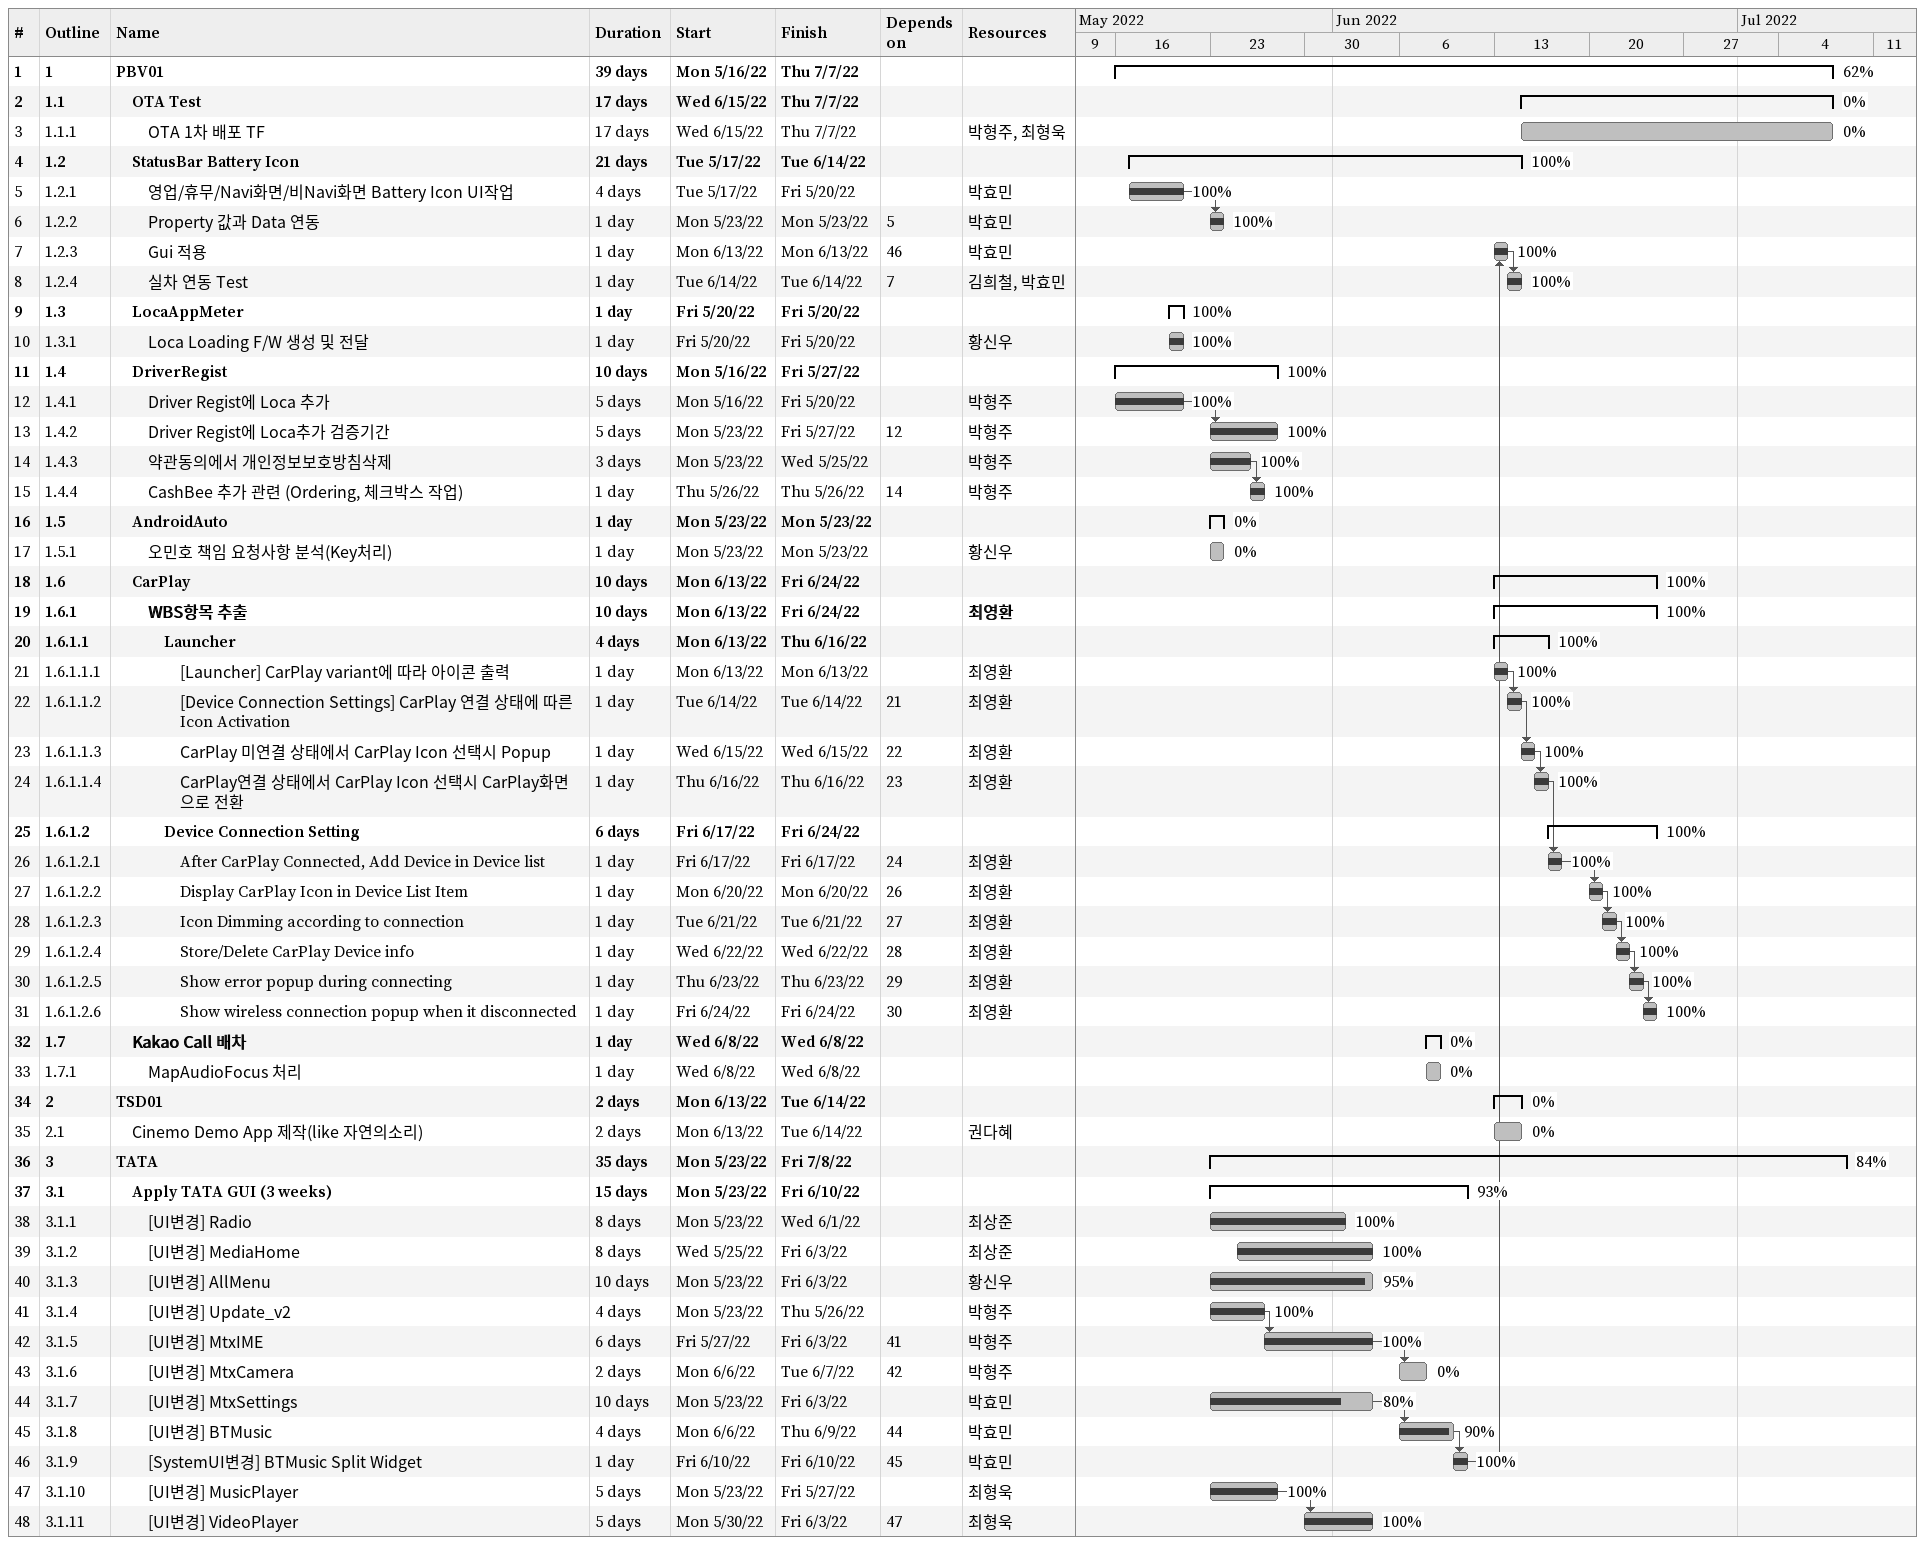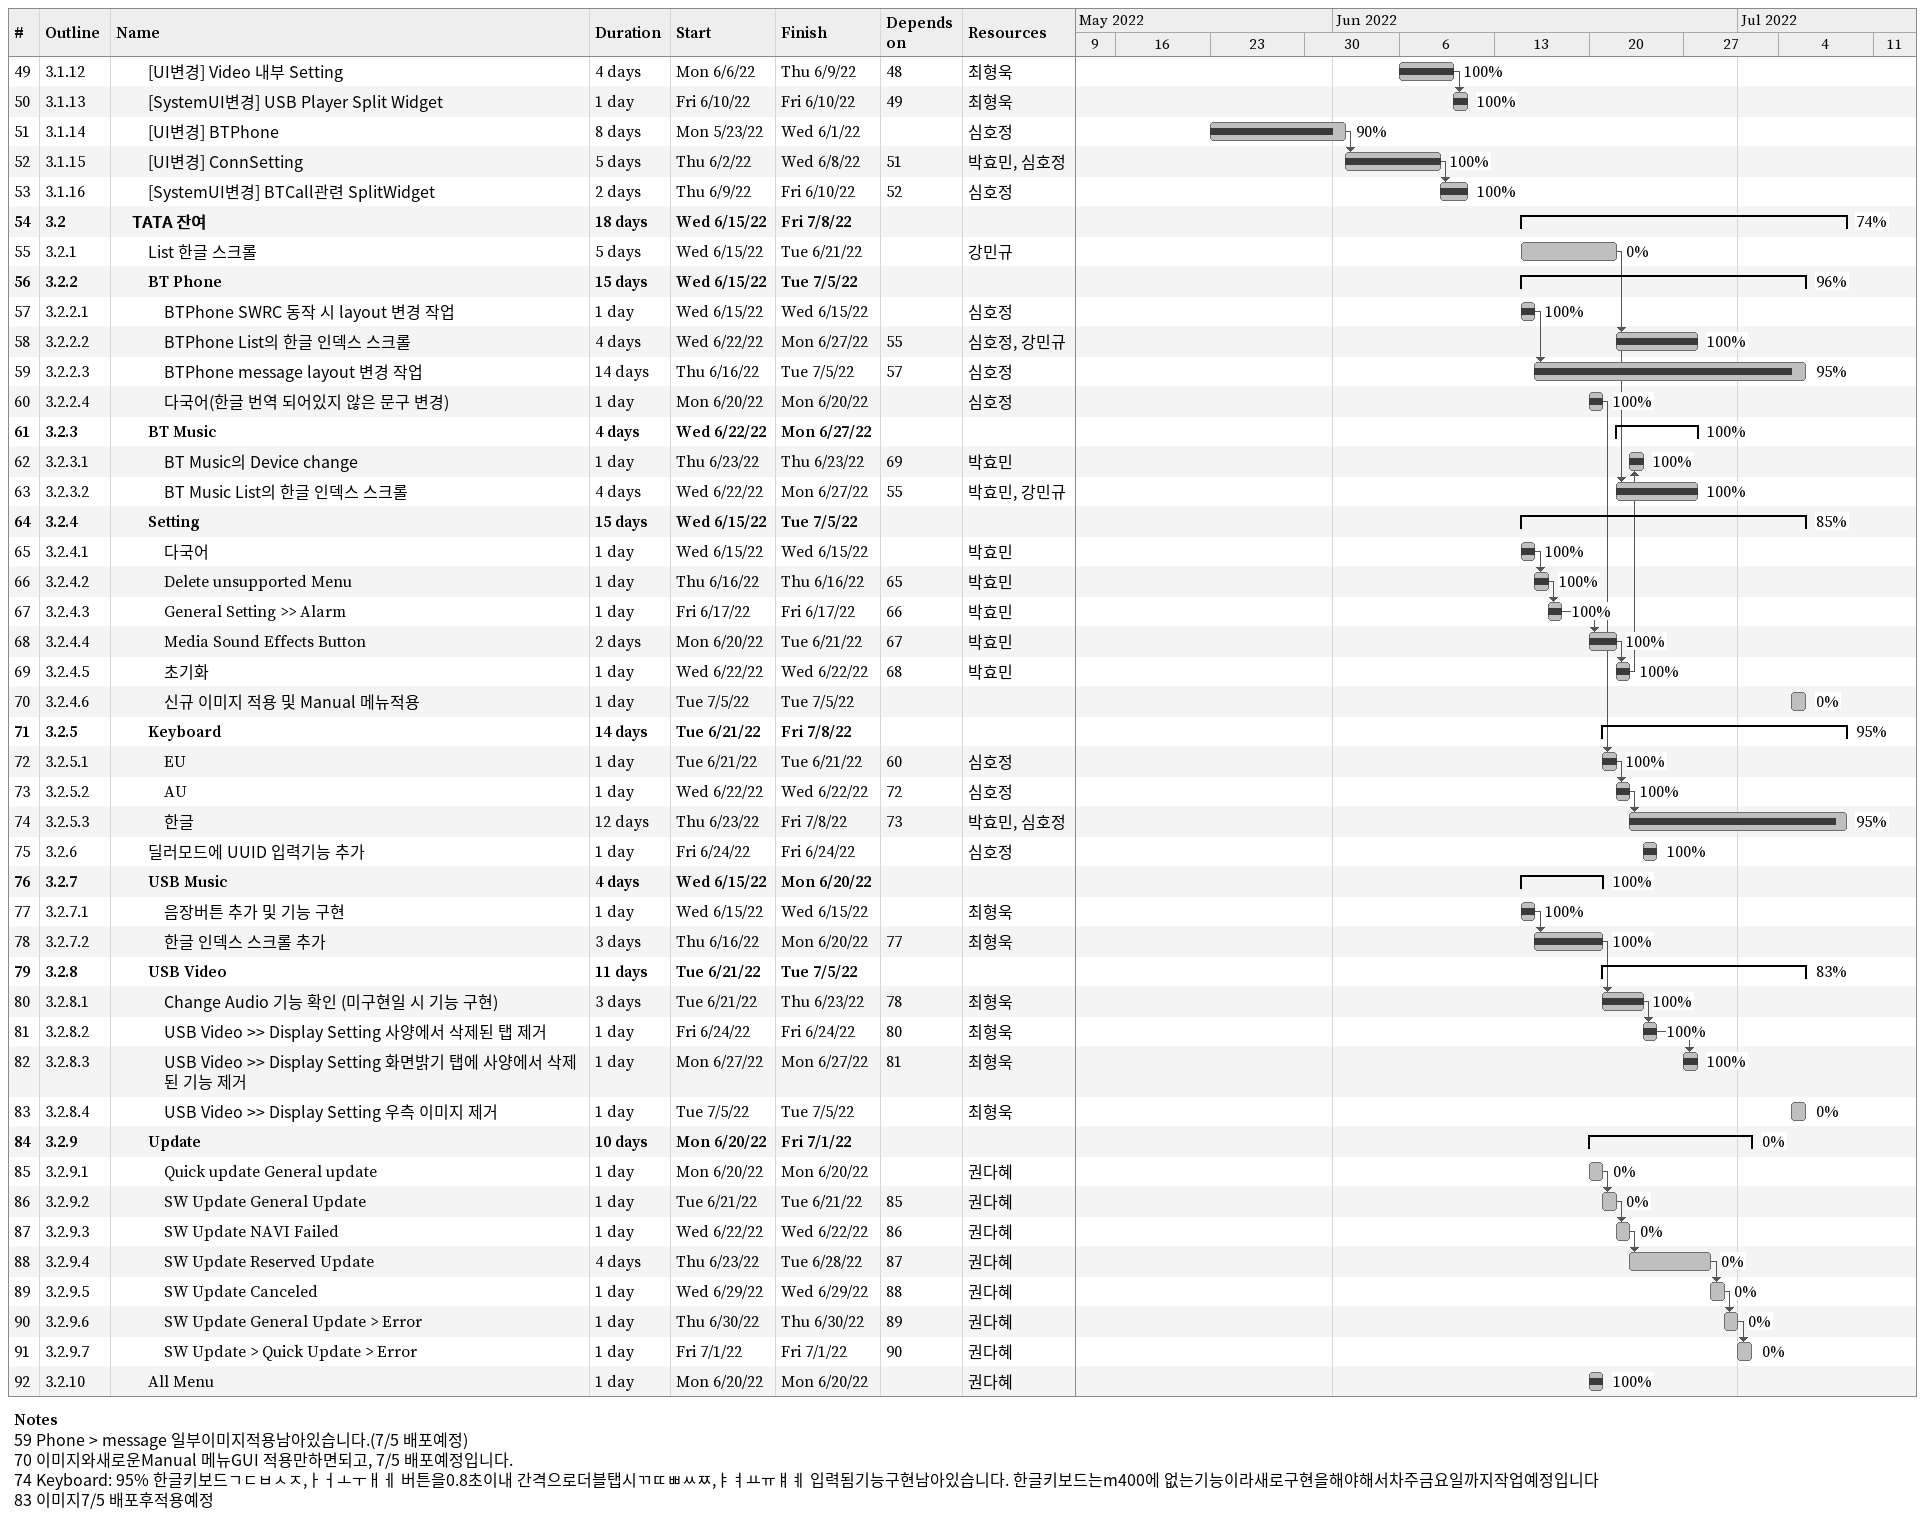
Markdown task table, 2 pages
| ID | WBS | Task | Duration | Start | Finish | Predecessors | Resources | % complete |
|---|---|---|---|---|---|---|---|---|
| 1 | 1 | **PBV01** | 39d | 2022-05-16 | 2022-07-07 |  |  | 62 |
| 2 | 1.1 | **OTA Test** | 17d | 2022-06-15 | 2022-07-07 |  |  | 0 |
| 3 | 1.1.1 | OTA 1차 배포 TF | 17d | 2022-06-15 | 2022-07-07 |  | 박형주, 최형욱 | 0 |
| 4 | 1.2 | **StatusBar Battery Icon** | 21d | 2022-05-17 | 2022-06-14 |  |  | 100 |
| 5 | 1.2.1 | 영업/휴무/Navi화면/비Navi화면 Battery Icon UI작업 | 4d | 2022-05-17 | 2022-05-20 |  | 박효민 | 100 |
| 6 | 1.2.2 | Property 값과 Data 연동 | 1d | 2022-05-23 | 2022-05-23 | 5 | 박효민 | 100 |
| 7 | 1.2.3 | Gui 적용 | 1d | 2022-06-13 | 2022-06-13 | 46 | 박효민 | 100 |
| 8 | 1.2.4 | 실차 연동 Test | 1d | 2022-06-14 | 2022-06-14 | 7 | 김희철, 박효민 | 100 |
| 9 | 1.3 | **LocaAppMeter** | 1d | 2022-05-20 | 2022-05-20 |  |  | 100 |
| 10 | 1.3.1 | Loca Loading F/W 생성 및 전달 | 1d | 2022-05-20 | 2022-05-20 |  | 황신우 | 100 |
| 11 | 1.4 | **DriverRegist** | 10d | 2022-05-16 | 2022-05-27 |  |  | 100 |
| 12 | 1.4.1 | Driver Regist에 Loca 추가 | 5d | 2022-05-16 | 2022-05-20 |  | 박형주 | 100 |
| 13 | 1.4.2 | Driver Regist에 Loca추가 검증기간 | 5d | 2022-05-23 | 2022-05-27 | 12 | 박형주 | 100 |
| 14 | 1.4.3 | 약관동의에서 개인정보보호방침삭제 | 3d | 2022-05-23 | 2022-05-25 |  | 박형주 | 100 |
| 15 | 1.4.4 | CashBee 추가 관련 (Ordering, 체크박스 작업) | 1d | 2022-05-26 | 2022-05-26 | 14 | 박형주 | 100 |
| 16 | 1.5 | **AndroidAuto** | 1d | 2022-05-23 | 2022-05-23 |  |  | 0 |
| 17 | 1.5.1 | 오민호 책임 요청사항 분석(Key처리) | 1d | 2022-05-23 | 2022-05-23 |  | 황신우 | 0 |
| 18 | 1.6 | **CarPlay** | 10d | 2022-06-13 | 2022-06-24 |  |  | 100 |
| 19 | 1.6.1 | **WBS항목 추출** | 10d | 2022-06-13 | 2022-06-24 |  | 최영환 | 100 |
| 20 | 1.6.1.1 | **Launcher** | 4d | 2022-06-13 | 2022-06-16 |  |  | 100 |
| 21 | 1.6.1.1.1 | [Launcher] CarPlay variant에 따라 아이콘 출력 | 1d | 2022-06-13 | 2022-06-13 |  | 최영환 | 100 |
| 22 | 1.6.1.1.2 | [Device Connection Settings] CarPlay 연결 상태에 따른 Icon Activation | 1d | 2022-06-14 | 2022-06-14 | 21 | 최영환 | 100 |
| 23 | 1.6.1.1.3 | CarPlay 미연결 상태에서 CarPlay Icon 선택시 Popup | 1d | 2022-06-15 | 2022-06-15 | 22 | 최영환 | 100 |
| 24 | 1.6.1.1.4 | CarPlay연결 상태에서 CarPlay Icon 선택시 CarPlay화면으로 전환 | 1d | 2022-06-16 | 2022-06-16 | 23 | 최영환 | 100 |
| 25 | 1.6.1.2 | **Device Connection Setting** | 6d | 2022-06-17 | 2022-06-24 |  |  | 100 |
| 26 | 1.6.1.2.1 | After CarPlay Connected, Add Device in Device list | 1d | 2022-06-17 | 2022-06-17 | 24 | 최영환 | 100 |
| 27 | 1.6.1.2.2 | Display CarPlay Icon in Device List Item | 1d | 2022-06-20 | 2022-06-20 | 26 | 최영환 | 100 |
| 28 | 1.6.1.2.3 | Icon Dimming according to connection | 1d | 2022-06-21 | 2022-06-21 | 27 | 최영환 | 100 |
| 29 | 1.6.1.2.4 | Store/Delete CarPlay Device info | 1d | 2022-06-22 | 2022-06-22 | 28 | 최영환 | 100 |
| 30 | 1.6.1.2.5 | Show error popup during connecting | 1d | 2022-06-23 | 2022-06-23 | 29 | 최영환 | 100 |
| 31 | 1.6.1.2.6 | Show wireless connection popup when it disconnected | 1d | 2022-06-24 | 2022-06-24 | 30 | 최영환 | 100 |
| 32 | 1.7 | **Kakao Call 배차** | 1d | 2022-06-08 | 2022-06-08 |  |  | 0 |
| 33 | 1.7.1 | MapAudioFocus 처리 | 1d | 2022-06-08 | 2022-06-08 |  |  | 0 |
| 34 | 2 | **TSD01** | 2d | 2022-06-13 | 2022-06-14 |  |  | 0 |
| 35 | 2.1 | Cinemo Demo App 제작(like 자연의소리) | 2d | 2022-06-13 | 2022-06-14 |  | 권다혜 | 0 |
| 36 | 3 | **TATA** | 35d | 2022-05-23 | 2022-07-08 |  |  | 84 |
| 37 | 3.1 | **Apply TATA GUI (3 weeks)** | 15d | 2022-05-23 | 2022-06-10 |  |  | 93 |
| 38 | 3.1.1 | [UI변경] Radio | 8d | 2022-05-23 | 2022-06-01 |  | 최상준 | 100 |
| 39 | 3.1.2 | [UI변경] MediaHome | 8d | 2022-05-25 | 2022-06-03 |  | 최상준 | 100 |
| 40 | 3.1.3 | [UI변경] AllMenu | 10d | 2022-05-23 | 2022-06-03 |  | 황신우 | 95 |
| 41 | 3.1.4 | [UI변경] Update_v2 | 4d | 2022-05-23 | 2022-05-26 |  | 박형주 | 100 |
| 42 | 3.1.5 | [UI변경] MtxIME | 6d | 2022-05-27 | 2022-06-03 | 41 | 박형주 | 100 |
| 43 | 3.1.6 | [UI변경] MtxCamera | 2d | 2022-06-06 | 2022-06-07 | 42 | 박형주 | 0 |
| 44 | 3.1.7 | [UI변경] MtxSettings | 10d | 2022-05-23 | 2022-06-03 |  | 박효민 | 80 |
| 45 | 3.1.8 | [UI변경] BTMusic | 4d | 2022-06-06 | 2022-06-09 | 44 | 박효민 | 90 |
| 46 | 3.1.9 | [SystemUI변경] BTMusic Split Widget | 1d | 2022-06-10 | 2022-06-10 | 45 | 박효민 | 100 |
| 47 | 3.1.10 | [UI변경] MusicPlayer | 5d | 2022-05-23 | 2022-05-27 |  | 최형욱 | 100 |
| 48 | 3.1.11 | [UI변경] VideoPlayer | 5d | 2022-05-30 | 2022-06-03 | 47 | 최형욱 | 100 |
| 49 | 3.1.12 | [UI변경] Video 내부 Setting | 4d | 2022-06-06 | 2022-06-09 | 48 | 최형욱 | 100 |
| 50 | 3.1.13 | [SystemUI변경] USB Player Split Widget | 1d | 2022-06-10 | 2022-06-10 | 49 | 최형욱 | 100 |
| 51 | 3.1.14 | [UI변경] BTPhone | 8d | 2022-05-23 | 2022-06-01 |  | 심호정 | 90 |
| 52 | 3.1.15 | [UI변경] ConnSetting | 5d | 2022-06-02 | 2022-06-08 | 51 | 박효민, 심호정 | 100 |
| 53 | 3.1.16 | [SystemUI변경] BTCall관련 SplitWidget | 2d | 2022-06-09 | 2022-06-10 | 52 | 심호정 | 100 |
| 54 | 3.2 | **TATA 잔여** | 18d | 2022-06-15 | 2022-07-08 |  |  | 74 |
| 55 | 3.2.1 | List 한글 스크롤 | 5d | 2022-06-15 | 2022-06-21 |  | 강민규 | 0 |
| 56 | 3.2.2 | **BT Phone** | 15d | 2022-06-15 | 2022-07-05 |  |  | 96 |
| 57 | 3.2.2.1 | BTPhone SWRC 동작 시 layout 변경 작업 | 1d | 2022-06-15 | 2022-06-15 |  | 심호정 | 100 |
| 58 | 3.2.2.2 | BTPhone List의 한글 인덱스 스크롤 | 4d | 2022-06-22 | 2022-06-27 | 55 | 심호정, 강민규 | 100 |
| 59 | 3.2.2.3 | BTPhone message layout 변경 작업 | 14d | 2022-06-16 | 2022-07-05 | 57 | 심호정 | 95 |
| 60 | 3.2.2.4 | 다국어(한글 번역 되어있지 않은 문구 변경) | 1d | 2022-06-20 | 2022-06-20 |  | 심호정 | 100 |
| 61 | 3.2.3 | **BT Music** | 4d | 2022-06-22 | 2022-06-27 |  |  | 100 |
| 62 | 3.2.3.1 | BT Music의 Device change | 1d | 2022-06-23 | 2022-06-23 | 69 | 박효민 | 100 |
| 63 | 3.2.3.2 | BT Music List의 한글 인덱스 스크롤 | 4d | 2022-06-22 | 2022-06-27 | 55 | 박효민, 강민규 | 100 |
| 64 | 3.2.4 | **Setting** | 15d | 2022-06-15 | 2022-07-05 |  |  | 85 |
| 65 | 3.2.4.1 | 다국어 | 1d | 2022-06-15 | 2022-06-15 |  | 박효민 | 100 |
| 66 | 3.2.4.2 | Delete unsupported Menu | 1d | 2022-06-16 | 2022-06-16 | 65 | 박효민 | 100 |
| 67 | 3.2.4.3 | General Setting >> Alarm | 1d | 2022-06-17 | 2022-06-17 | 66 | 박효민 | 100 |
| 68 | 3.2.4.4 | Media Sound Effects Button | 2d | 2022-06-20 | 2022-06-21 | 67 | 박효민 | 100 |
| 69 | 3.2.4.5 | 초기화 | 1d | 2022-06-22 | 2022-06-22 | 68 | 박효민 | 100 |
| 70 | 3.2.4.6 | 신규 이미지 적용 및 Manual 메뉴적용 | 1d | 2022-07-05 | 2022-07-05 |  |  | 0 |
| 71 | 3.2.5 | **Keyboard** | 14d | 2022-06-21 | 2022-07-08 |  |  | 95 |
| 72 | 3.2.5.1 | EU | 1d | 2022-06-21 | 2022-06-21 | 60 | 심호정 | 100 |
| 73 | 3.2.5.2 | AU | 1d | 2022-06-22 | 2022-06-22 | 72 | 심호정 | 100 |
| 74 | 3.2.5.3 | 한글 | 12d | 2022-06-23 | 2022-07-08 | 73 | 박효민, 심호정 | 95 |
| 75 | 3.2.6 | 딜러모드에 UUID 입력기능 추가 | 1d | 2022-06-24 | 2022-06-24 |  | 심호정 | 100 |
| 76 | 3.2.7 | **USB Music** | 4d | 2022-06-15 | 2022-06-20 |  |  | 100 |
| 77 | 3.2.7.1 | 음장버튼 추가 및 기능 구현 | 1d | 2022-06-15 | 2022-06-15 |  | 최형욱 | 100 |
| 78 | 3.2.7.2 | 한글 인덱스 스크롤 추가 | 3d | 2022-06-16 | 2022-06-20 | 77 | 최형욱 | 100 |
| 79 | 3.2.8 | **USB Video** | 11d | 2022-06-21 | 2022-07-05 |  |  | 83 |
| 80 | 3.2.8.1 | Change Audio 기능 확인 (미구현일 시 기능 구현) | 3d | 2022-06-21 | 2022-06-23 | 78 | 최형욱 | 100 |
| 81 | 3.2.8.2 | USB Video >> Display Setting 사양에서 삭제된 탭 제거 | 1d | 2022-06-24 | 2022-06-24 | 80 | 최형욱 | 100 |
| 82 | 3.2.8.3 | USB Video >> Display Setting 화면밝기 탭에 사양에서 삭제된 기능 제거 | 1d | 2022-06-27 | 2022-06-27 | 81 | 최형욱 | 100 |
| 83 | 3.2.8.4 | USB Video >> Display Setting 우측 이미지 제거 | 1d | 2022-07-05 | 2022-07-05 |  | 최형욱 | 0 |
| 84 | 3.2.9 | **Update** | 10d | 2022-06-20 | 2022-07-01 |  |  | 0 |
| 85 | 3.2.9.1 | Quick update General update | 1d | 2022-06-20 | 2022-06-20 |  | 권다혜 | 0 |
| 86 | 3.2.9.2 | SW Update General Update | 1d | 2022-06-21 | 2022-06-21 | 85 | 권다혜 | 0 |
| 87 | 3.2.9.3 | SW Update NAVI Failed | 1d | 2022-06-22 | 2022-06-22 | 86 | 권다혜 | 0 |
| 88 | 3.2.9.4 | SW Update Reserved Update | 4d | 2022-06-23 | 2022-06-28 | 87 | 권다혜 | 0 |
| 89 | 3.2.9.5 | SW Update Canceled | 1d | 2022-06-29 | 2022-06-29 | 88 | 권다혜 | 0 |
| 90 | 3.2.9.6 | SW Update General Update > Error | 1d | 2022-06-30 | 2022-06-30 | 89 | 권다혜 | 0 |
| 91 | 3.2.9.7 | SW Update > Quick Update > Error | 1d | 2022-07-01 | 2022-07-01 | 90 | 권다혜 | 0 |
| 92 | 3.2.10 | All Menu | 1d | 2022-06-20 | 2022-06-20 |  | 권다혜 | 100 |

Notes
- 59: Phone > message 일부 이미지 적용 남아있습니다.(7/5 배포예정)
- 70: 이미지와 새로운 Manual 메뉴 GUI 적용만 하면 되고, 7/5 배포 예정입니다.
- 74: Keyboard: 95% 한글 키보드 ㄱㄷㅂㅅㅈ,ㅏㅓㅗㅜㅐㅔ 버튼을 0.8초이내 간격으로 더블탭 시 ㄲㄸㅃㅆㅉ,ㅑㅕㅛㅠㅒㅖ 입력됨 기능 구현 남아있습니다. 한글 키보드는 m400에 없는 기능이라 새로 구현을 해야해서 차주 금요일까지 작업예정입니다
- 83: 이미지 7/5 배포 후 적용 예정
